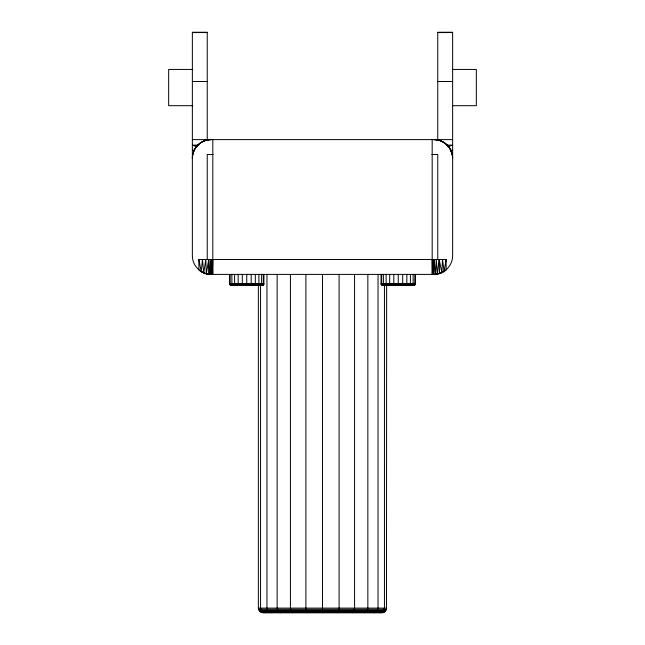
<?xml version="1.0" encoding="UTF-8"?>
<svg xmlns="http://www.w3.org/2000/svg" width="645" height="645" viewBox="0 0 645 645"><rect width="100%" height="100%" fill="white"/><g stroke="black" fill="none" stroke-linecap="round" stroke-linejoin="round"><path stroke-width="0.97" d="M437.762 140.747L437.762 32.25L452.637 32.25L452.637 255.807C452.629 265.143 444.937 273.77 435.552 274.335L434.053 259.524L434.045 274.399L210.955 274.399C201.014 274.625 192.307 265.716 192.363 255.807L192.363 32.25L207.239 32.25L207.239 140.747M208.593 274.246L208.73 259.524L206.279 273.794L209.883 274.367L210.947 259.524L211.979 274.399L212.342 259.524L212.6 274.399L212.818 259.524M434.053 259.524L433.021 274.399L432.658 259.524L432.4 274.399L432.182 259.524M198.136 144.738C194.54 148.245 192.387 153.171 192.363 158.202C192.145 148.237 201.038 139.409 210.955 139.61L434.045 139.61C443.97 139.393 452.863 148.277 452.637 158.202C452.621 149.6 446.235 141.666 437.762 139.989M444.082 271.456L442.518 259.524L441.873 272.666L439.156 259.524L437.423 274.085L434.045 274.399L435.552 274.335L436.27 259.524L437.423 274.085L444.082 271.456L446.13 259.524L198.87 259.524L198.87 269.933L201.2 271.634L206.279 273.794L205.844 259.524L203.715 272.932L202.482 259.524L201.2 271.634L198.87 259.524M261.556 285.55L263.007 285.3L263.878 284.171L263.942 274.399M413.598 285.55L415.388 284.171L415.453 274.399M258.363 285.453L258.363 608.106L259.725 611.387L263.007 612.75L381.993 612.75L384.315 612.129L386.484 609.307L386.637 285.453M192.573 155.405L193.258 152.494M193 153.389C194.903 146.762 200.434 141.368 207.239 139.981M197.805 145.06C201.385 141.787 206.053 139.594 210.955 139.61L206.142 140.247M250.712 285.55L251.179 284.171L251.195 274.399M402.23 285.55L402.69 284.171L402.706 274.399M337.899 612.75L338.746 611.387L339.101 608.106L339.101 274.399M262.023 285.485L263.353 283.695L263.353 274.399M447.985 146.729L452.637 145.125L446.687 145.125M450.774 150.817L452.637 150.269L450.653 150.269M254.412 285.55L255.307 284.171L255.339 274.399M405.923 285.55L406.826 284.171L406.858 274.399M352.243 612.75L353.887 611.387L354.573 608.106L354.573 274.399M257.589 285.55L258.855 284.171L258.903 274.399M409.099 285.55L410.373 284.171L410.422 274.399M364.57 612.75L366.892 611.387L367.852 608.106L367.852 274.399M260.024 285.55L261.58 284.171L261.636 274.399M411.542 285.55L413.098 284.171L413.147 274.399M374.019 612.75L376.865 611.387L378.043 608.106L378.043 274.399M413.074 285.55L414.808 284.171L414.872 274.399M379.961 612.75L383.138 611.387L384.452 608.106L384.452 285.453M435.117 274.367L441.285 272.932L446.13 269.933L446.13 259.524M194.347 150.269L192.363 150.269L194.226 150.817M192.363 32.564L207.239 32.564M437.762 32.564L452.637 32.564M192.734 69.434L168.659 69.434L168.659 105.683L192.734 105.683M452.266 69.434L476.341 69.434L476.341 105.683L452.266 105.683M192.363 81.512L207.239 81.512M437.762 81.512L452.637 81.512M192.363 139.61L207.239 139.61M437.762 139.61L452.637 139.61M198.313 145.125L192.363 145.125L197.015 146.729M213.148 154.486L207.239 154.486L207.239 259.524M431.852 154.486L437.762 154.486L437.762 259.524M229.547 274.399L229.547 283.695L263.942 283.695M381.058 274.399L381.058 283.695L415.453 283.695M229.547 283.695L229.612 284.171L263.878 284.171M381.058 283.695L381.122 284.171L415.388 284.171M229.612 284.171L229.797 284.622L263.692 284.622M381.122 284.171L381.308 284.622L415.203 284.622M229.797 284.622L263.394 285.009M381.308 284.622L414.912 285.009M230.088 285.009L263.007 285.3M381.606 285.009L414.525 285.3M230.475 285.3L262.563 285.485M381.993 285.3L414.074 285.485M258.363 608.106L386.637 608.106M258.516 609.307L386.484 609.307M258.984 610.428L386.016 610.428M259.725 611.387L385.275 611.387M260.685 612.129L384.315 612.129M261.806 612.589L383.195 612.589M438.858 140.247L434.045 139.61C440.575 139.61 446.775 143.359 450.146 148.906M382.437 285.485L383.444 285.55M230.926 285.485L231.402 285.55M231.926 285.55L230.192 284.171L230.128 274.399M265.039 612.75L261.862 611.387L260.548 608.106L260.548 285.453M384.976 285.55L383.42 284.171L383.364 274.399M233.458 285.55L231.902 284.171L231.853 274.399M270.981 612.75L268.135 611.387L266.957 608.106L266.957 274.399M387.411 285.55L386.145 284.171L386.097 274.399M235.901 285.55L234.627 284.171L234.578 274.399M280.43 612.75L278.108 611.387L277.148 608.106L277.148 274.399M390.588 285.55L389.693 284.171L389.661 274.399M239.077 285.55L238.174 284.171L238.142 274.399M292.757 612.75L291.113 611.387L290.427 608.106L290.427 274.399M382.977 285.485L381.647 283.695L381.647 274.399M394.288 285.55L393.821 284.171L393.805 274.399M242.77 285.55L242.31 284.171L242.294 274.399M307.101 612.75L306.254 611.387L305.899 608.106L305.899 274.399M200.917 271.456L205.408 273.544L210.955 274.399L210.947 259.524M449.984 148.632L452.274 154.574M452 153.389L452.556 156.509M208.73 259.524L209.883 274.367M439.156 259.524L439.592 273.544M432.182 139.61L432.182 274.399M398.255 274.399L398.255 285.55M322.5 274.399L322.5 612.75M246.745 274.399L246.745 285.55M212.818 139.61L212.818 274.399"/></g></svg>
